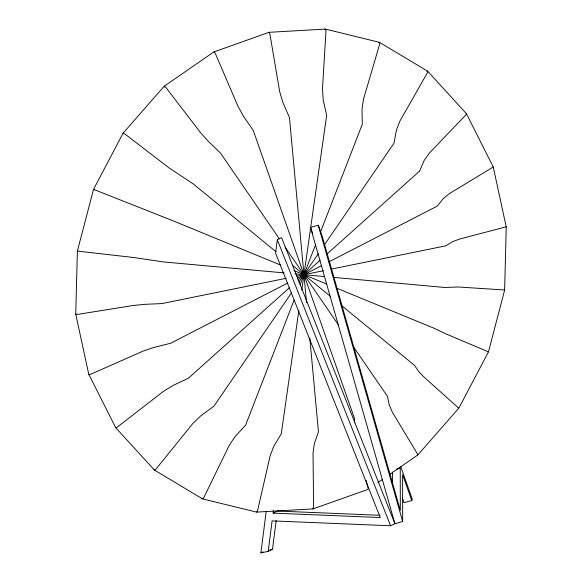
<?xml version="1.0" encoding="UTF-8"?>
<svg xmlns="http://www.w3.org/2000/svg" width="582" height="582" viewBox="0 0 582 582"><rect width="100%" height="100%" fill="white"/><g stroke="black" fill="none" stroke-linecap="round" stroke-linejoin="round"><path stroke-width="0.87" d="M366.049 480.332L368.18 488.225L367.933 489.447L313 508.901L256.56 512.109L202.478 498.869L154.426 470.067L115.68 427.668L88.74 374.197L75.74 314.135L77.377 251.089L93.527 189.361L123.108 133.162L164.088 86.318L213.681 52.024L269 32.316L325.44 29.1L379.522 42.348L427.574 71.15L466.32 113.541L493.26 167.012L506.26 227.082L504.623 290.12L488.473 351.848L458.892 408.047L417.912 454.891L389.787 474.345M354.329 422.772L354.678 418.989L253.235 130.397L243.487 116.269L238.016 106.346L215.347 53.464L214.067 51.762M402.518 498.57L404.003 502.746L411.765 500.535L402.584 474.679L402.671 521.494L394.909 523.705L281.601 237.645L277.301 239.711L275.577 253.192L380.279 517.543L273.096 513.12L273.416 510.603M276.174 520.606L272.5 549.306L268.2 551.372L260.889 552.9L266.163 511.731M268.2 551.372L272.1 520.883L390.602 525.772L394.909 523.705L310.504 227.409L318.274 225.205L322.333 236.641L400.329 510.443L400.249 468.095L396.793 469.077M298.828 310.679L281.252 433.932L273.918 445.958L270.237 455.422L257.557 510.741L256.56 512.109M301.774 289.989L326.662 115.454L323.25 100.039L322.464 89.162L325.971 30.955L325.44 29.1L324.829 29.406M294.121 300.057L245.589 425.195L235.186 436.471L229.228 445.376L203.831 497.581L202.478 498.869L202.114 498.25M300.021 284.838L315.764 244.251M320.355 232.414L362.324 124.184L361.982 109.525L363.474 99.209L379.69 44.108L379.522 42.348L378.809 42.624M411.765 500.535L412.311 499.283L400.787 466.837M291.677 292.622L213.907 406.207L200.768 415.846L192.788 423.536L156.1 468.968L154.426 470.067L154.15 469.507M298.842 282.161L318.281 253.767M324.421 244.804L394.007 143.179L396.4 130.15L399.914 121.049L427.428 72.721L427.574 71.15L426.766 71.368M289.763 287.413L188.357 378.249L173.021 385.48L163.411 391.388L117.615 426.861L116.56 427.53L115.68 427.668L115.483 427.195M297.875 280.146L320.18 260.154M326.938 254.101L419.557 171.13L424.147 160.508L429.29 153.197L465.913 114.829L466.32 113.541M493.26 167.012L449.61 193.457L443.339 198.542L437.228 206.144L328.997 261.813M377.944 482.536L382.381 479.466M417.621 455.08L417.534 454.091L392.363 412.18L389.271 405.116L387.445 396.327L353.638 347.076M268.506 32.607L269 32.316L269.91 34.142L279.673 91.6L282.83 102.337L289.458 117.571L306.539 302.684M287.806 282.998L170.686 343.242L153.83 347.454L143.085 351.128L90.996 374.117L88.879 374.568M297.497 278.014L321.73 265.552M273.096 513.12L277.396 511.054L380.039 515.288M260.889 552.9L263.042 551.867M458.681 408.149L423.5 376.59L418.676 371.498L414.522 365.38L341.045 305.113M270.063 549.815L272.5 549.306M286.228 278.298L162.102 303.557L144.503 304.357L133.213 305.492L78.053 314.338L75.74 314.135M296.864 276.137L323.461 270.725M331.442 269.102L445.812 245.822L452.665 241.639L459.489 239.093L506.144 226.827M488.32 351.834L445.972 333.886L434.063 328.255L336.694 288.17M284.103 272.893L163.178 261.907L134.457 257.593L77.377 251.089M294.936 273.875L324.712 276.574M333.741 277.396L444.735 287.472L458.245 286.991L504.507 289.989M280.459 265.014L173.858 221.131L93.527 189.361L94.24 189.674M293.888 270.543L326.618 284.023M275.97 251.73L193.391 184.007L169.202 168.002L125.203 134.224L123.108 133.162L123.675 133.744M292.761 265.508L330.547 296.5M312.418 508.261L313 508.901L313.611 507.548L313.029 452.985L314.338 443.659L318.463 431.815L309.791 337.902M279.375 238.875L220.469 153.059L207.898 140.88L200.339 132.405L165.986 87.598L164.379 86.129L164.466 87.118M285.005 247.081L338.789 325.433M277.301 239.711L390.602 525.772M310.504 227.409L312.825 233.942M318.274 225.205L402.671 521.494M392.486 472.104L392.508 482.914"/></g></svg>
